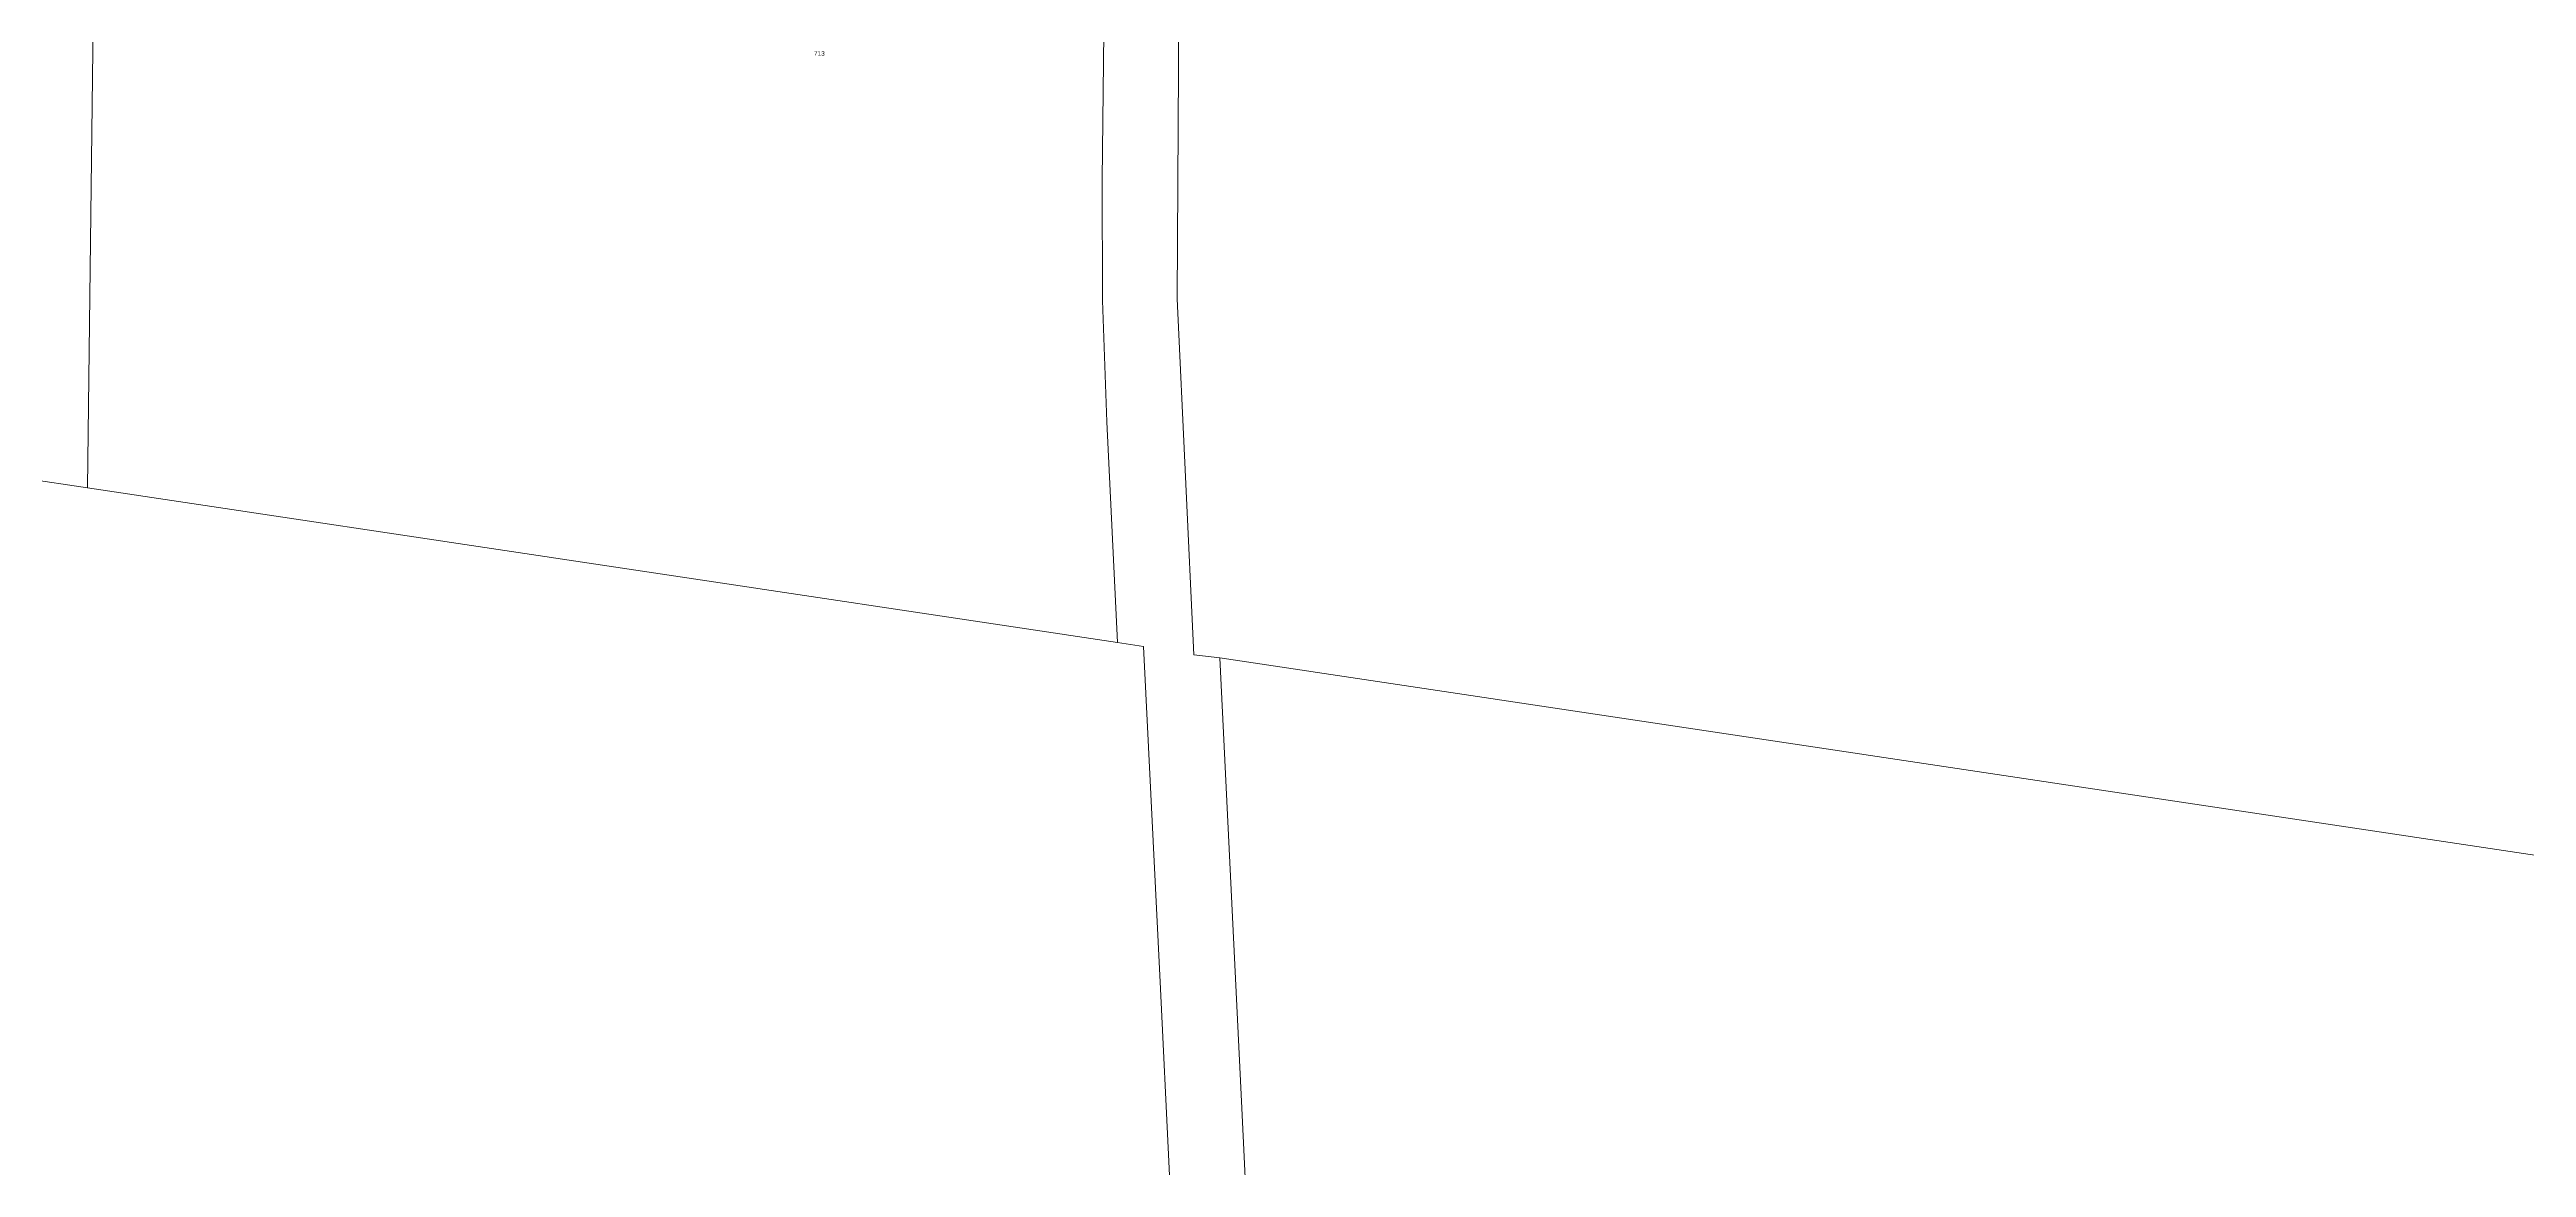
# Model space of a CAD drawing. Header units: metres. Extents: x 292510 to 295946, y 6251475 to 6256272.
# Drawn here: x 294223 to 295190, y 6253610 to 6254046 of the extents above; entities that cross this region are included whole.
import ezdxf

# ---------------------------------------------------------------- set-up
doc = ezdxf.new("R2010")
doc.units = ezdxf.units.M
doc.layers.add('Cadastre Land Parcels_SP_EXT', color=7, linetype='Continuous', lineweight=5)
doc.layers.add('Cadastre Roads_SP_EXT', color=7, linetype='Continuous', lineweight=5)
doc.styles.get("Standard").update_dxf_attribs({"font": 'arial.ttf'})

msp = doc.modelspace()

# ---------------------------------------------------------------- linework, layer by layer
at = {"layer": 'Cadastre Land Parcels_SP_EXT', "linetype": 'Continuous'}
for points in [[(294631.25, 6254309.63), (294033.23, 6254392.14), (293899.16, 6254410.63), (293892.63, 6253926.55), (294042.7, 6253904.11), (294237.53, 6253874.98), (294242.71, 6254301.9), (294509.91, 6254265.23), (294636.58, 6254247.85), (294636.81, 6254267.68), (294637.22, 6254302.71), (294631.25, 6254309.63)], [(294636.58, 6254247.85), (294509.91, 6254265.23), (294242.71, 6254301.9), (294237.53, 6253874.98), (294639.64, 6253814.66), (294635.45, 6253900.81), (294633.84, 6253948.08), (294633.65, 6253995.25), (294636.58, 6254247.85)], [(295758.75, 6254144.29), (294886.6, 6254272.52), (294683.2, 6254302.43), (294667.05, 6254304.83), (294664.15, 6254150.72), (294662.97, 6253948.82), (294669.38, 6253809.8), (294679.6, 6253808.69), (295396.62, 6253701.16), (295684.5, 6253657.81), (295718.17, 6253902.89), (295732.76, 6254002.54), (295739.34, 6254041.69), (295746.53, 6254081.38), (295758.75, 6254144.29)]]:
    msp.add_lwpolyline(points, close=True, dxfattribs=at)
at = {"layer": 'Cadastre Roads_SP_EXT', "linetype": 'Continuous'}
msp.add_lwpolyline([(294694.19, 6253508.12), (294688.13, 6253633), (294679.6, 6253808.69), (294669.38, 6253809.8), (294662.97, 6253948.82), (294664.15, 6254150.72), (294667.05, 6254304.83), (294652.13, 6254306.82), (294644.96, 6254307.78), (294631.25, 6254309.63), (294637.22, 6254302.71), (294636.81, 6254267.68), (294636.58, 6254247.85), (294633.65, 6253995.25), (294633.84, 6253948.08), (294635.45, 6253900.81), (294639.64, 6253814.66), (294649.76, 6253813.16), (294656.37, 6253679.53), (294663, 6253544.84)], dxfattribs=at)

# ---------------------------------------------------------------- texts
at = {"layer": 'Cadastre Land Parcels_SP_EXT'}
msp.add_text('713', height=1.8, dxfattribs=at).set_placement((294521.16, 6254043.6))

doc.saveas('drawing.dxf')
